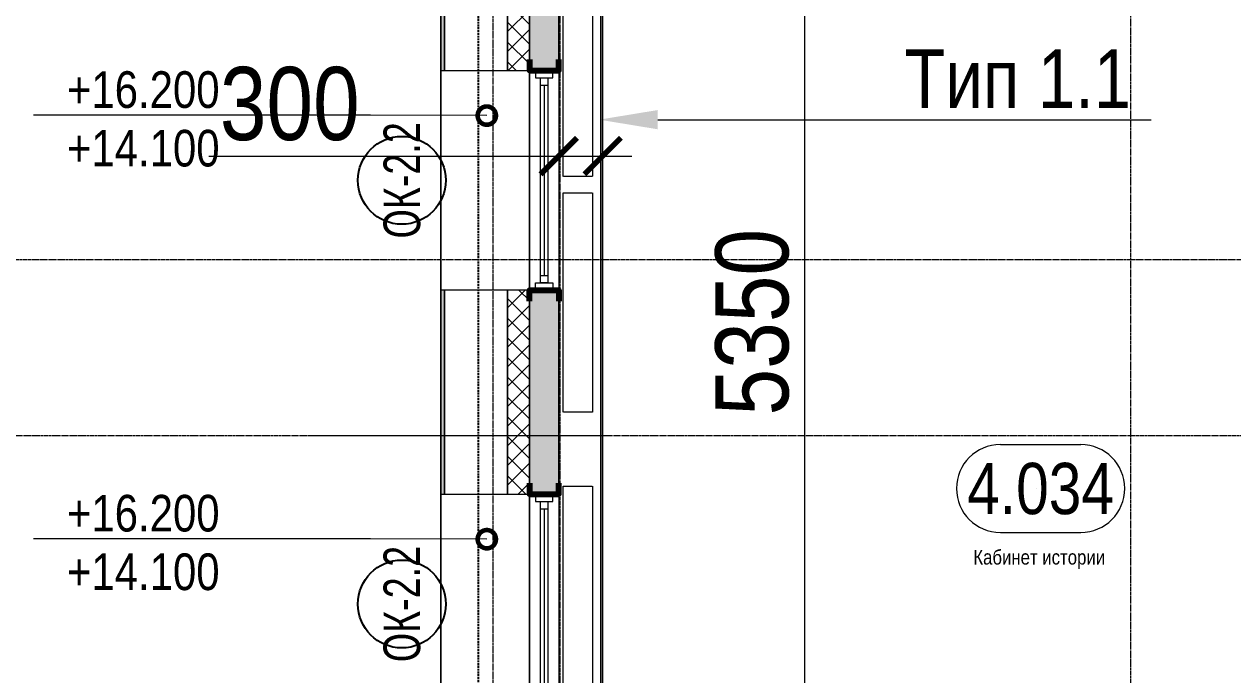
# Model space of a CAD drawing. Header units: millimetres. Extents: x -231292 to 573618, y -153144 to 564035.
# Drawn here: x 92826 to 101085, y 439568 to 444012 of the extents above; entities that cross this region are included whole.
import ezdxf
from ezdxf import colors
from ezdxf.entities.mleader import LeaderData, LeaderLine
from ezdxf.enums import TextEntityAlignment as Align
from ezdxf.math import Vec2, Vec3

# ---------------------------------------------------------------- set-up
doc = ezdxf.new("R2010")
doc.units = ezdxf.units.MM
for name, pattern in [('CENTER2', [28.575, 19.05, -3.175, 3.175, -3.175]), ('DASHED', [19.05, 12.7, -6.35]), ('HIDDEN2', [4.7625, 3.175, -1.5875])]:
    doc.linetypes.add(name, pattern=pattern)
doc.layers.get('0').update_dxf_attribs({"color": 250})
doc.layers.get('Defpoints').update_dxf_attribs({"color": 250})
for name, color, linetype, lineweight in [('A-Wall_Материал_Газоблок_Контур', 250, 'Continuous', 0), ('АР_Area', 250, 'Continuous', 5), ('АР_Мебель', 250, 'Continuous', 5), ('АР_Окна', 250, 'Continuous', 5), ('АР_Окна марка', 250, 'Continuous', 9), ('АР_Отопительные приборы', 250, 'HIDDEN2', 0), ('АР_Размеры обшивки', 250, 'Continuous', 5), ('АР_Стены ПЕНОблок', 250, 'Continuous', 20), ('АР_Тонкая', 250, 'Continuous', 5), ('АР_Утеплитель', 250, 'Continuous', 0), ('АР_Штриховка', 250, 'Continuous', 0), ('Зашивка радиаторов тип 1 (фанера и МДФ)', 250, 'Continuous', 0), ('КМ_Фахверки', 250, 'Continuous', 80), ('Марка окна', 250, 'Continuous', 0), ('Размеры зашивки ГКЛ', 250, 'Continuous', 0), ('РД_Оси_100', 250, 'Continuous', 0)]:
    doc.layers.add(name, color=color, linetype=linetype, lineweight=lineweight)
doc.layers.add('АР_Делит', color=250, linetype='Continuous', lineweight=0, plot=False)
doc.layers.add('РД_Витраж_проем', color=250, linetype='Continuous', lineweight=0, plot=False)
doc.styles.add('Arial_09', font='ARIALN.TTF', dxfattribs={"width": 0.9})
doc.styles.add('Isocpeur3', font='isocpeur.ttf')
doc.styles.add('style1', font='ARIALN.TTF')
doc.dimstyles.new('Dim200_ареал', dxfattribs={"dimscale": 100, "dimtxt": 5, "dimasz": 2.5, "dimexe": 2, "dimexo": 2, "dimgap": 1, "dimtad": 1, "dimzin": 12, "dimdsep": 46, "dimtxsty": 'style1', "dimblk": 'ARCHTICK', "dimcen": 3, "dimdle": 2, "dimclrd": 256, "dimclre": 256, "dimaunit": 1, "dimadec": 0, "dimazin": 3, "dimtfac": 1, "dimtmove": 1, "dimatfit": 3, "dimldrblk": 'OPEN30', "dimfxl": 5, "dimfxlon": 1, "dimtolj": 1, "dimtzin": 0, "dimlwd": 9, "dimlwe": 9, "dimarcsym": 0})

# ---------------------------------------------------------------- blocks, each defined once
blk = doc.blocks.new('_DotSmall')
at = {"color": 0, "linetype": 'ByBlock', "const_width": 0.5}
blk.add_lwpolyline([(-0.0625, 0, 1), (0.0625, 0, 1)], format="xyb", close=True, dxfattribs=at)
blk = doc.blocks.new('Ф_пеноблок 200')
at = {"layer": 'КМ_Фахверки'}
blk.add_lwpolyline([(0, -75), (0, 0), (200, 0), (200, -75)], dxfattribs=at)
blk = doc.blocks.new('СОШ_2200_АР_ОСИ_М100_28.05.24')
at = {"layer": 'РД_Оси_100', "linetype": 'CENTER2'}
for p, q in [((49960, -6155), (49960, 139938.679)), ((119910, 76200), (-5954.958, 76200)), ((-5954.958, 75000), (119910, 75000))]:
    blk.add_line(p, q, dxfattribs=at)
for points in [[(45530, 139938.679), (45600, 139538.679), (45600, -6163.457)], [(46060, -6163.105), (46060, 139538.679), (46130, 139938.679)]]:
    blk.add_lwpolyline(points, dxfattribs=at)
blk = doc.blocks.new('Bottom_L_1500')
at = {"layer": 'АР_Отопительные приборы'}
blk.add_lwpolyline([(750, -100), (-750, -100), (-750, 100), (750, 100)], close=True, dxfattribs=at)
blk = doc.blocks.new('_ArchTick')
at = {"color": 0, "linetype": 'ByBlock', "const_width": 0.15}
blk.add_lwpolyline([(-0.5, -0.5), (0.5, 0.5)], dxfattribs=at)
blk = doc.blocks.new('*D1067')
at = {"layer": 'Defpoints', "color": 0, "transparency": 16777216}
for p in [(97744.1, 444651.8), (97744.1, 439301.8), (98157.1, 439301.8)]:
    blk.add_point(p, dxfattribs=at)
at = {"layer": 'АР_Размеры обшивки', "lineweight": 9, "transparency": 16777216}
for p, q in [((98157.1, 444851.8), (98157.1, 439101.8)), ((97944.1, 444651.8), (98357.1, 444651.8)), ((97944.1, 439301.8), (98357.1, 439301.8))]:
    blk.add_line(p, q, dxfattribs=at)
at = {"layer": 'АР_Размеры обшивки', "lineweight": 9, "transparency": 16777216, "xscale": 250, "yscale": 250, "zscale": 250}
for p, rotation in [((98157.1, 444651.8), 90), ((98157.1, 439301.8), 270)]:
    blk.add_blockref('_ArchTick', p, dxfattribs=dict(at, rotation=rotation))
at = {"layer": 'АР_Размеры обшивки', "color": 0, "transparency": 16777216, "insert": (97801.8, 441976.8), "char_height": 500, "attachment_point": 5, "rotation": 90, "style": 'style1'}
blk.add_mtext('\\A1;5350', dxfattribs=at)
blk = doc.blocks.new('_Open30')
at = {"color": 0, "linetype": 'ByBlock', "lineweight": -2}
for p, q in [((-1, 0.268), (0, 0)), ((0, 0), (-1, -0.268)), ((0, 0), (-1, 0))]:
    blk.add_line(p, q, dxfattribs=at)
blk = doc.blocks.new('*D962')
at = {"layer": 'Defpoints', "color": 0, "transparency": 16777216}
for p in [(96478.8, 443936.7), (96778.8, 443936.7), (96778.8, 443111.7)]:
    blk.add_point(p, dxfattribs=at)
at = {"layer": 'АР_Размеры обшивки', "lineweight": 9, "transparency": 16777216}
for p, q in [((96478.8, 443611.7), (96478.8, 442911.7)), ((96778.8, 443611.7), (96778.8, 442911.7)), ((94088.7, 443111.7), (96478.8, 443111.7)), ((96278.8, 443111.7), (96978.8, 443111.7))]:
    blk.add_line(p, q, dxfattribs=at)
at = {"layer": 'АР_Размеры обшивки', "lineweight": 9, "transparency": 16777216, "xscale": 250, "yscale": 250, "zscale": 250, "rotation": 180}
blk.add_blockref('_ArchTick', (96478.8, 443111.7), dxfattribs=at)
at = {"layer": 'АР_Размеры обшивки', "lineweight": 9, "transparency": 16777216, "xscale": 250, "yscale": 250, "zscale": 250}
blk.add_blockref('_ArchTick', (96778.8, 443111.7), dxfattribs=at)
at = {"layer": 'АР_Размеры обшивки', "color": 0, "transparency": 16777216, "insert": (94640.8, 443467), "char_height": 500, "attachment_point": 5, "style": 'style1'}
blk.add_mtext('\\A1;300', dxfattribs=at)
blk = doc.blocks.new('MOK-МаркаПом_овал_ареал')
for p, q in [((-2.75, 3), (2.75, 3)), ((-2.75, -3), (2.75, -3))]:
    blk.add_line(p, q)
for centre, radius, start, end in [((-2.75, 0), 3, 90, 270), ((2.75, 0), 3, 270, 90), ((-3.75, 0), 3.5, 0, 0.00095)]:
    blk.add_arc(centre, radius, start, end)
at = {"color": 0, "style": 'style1'}
blk.add_attdef('АР-ПОМЕЩЕНИЕ:НОМЕР', text='', height=3.5, dxfattribs=at).set_placement((0, 0), align=Align.MIDDLE)
at = {"layer": 'Defpoints', "color": 2, "style": 'style1'}
blk.add_attdef('АР-ПОМЕЩЕНИЕ:НАИМЕНОВАНИЕ', text='', height=1, dxfattribs=at).set_placement((-0.094, -4.814), align=Align.MIDDLE)
blk = doc.blocks.new('МОК-Наименование')
at = {"layer": 'Defpoints'}
blk.add_circle((0, 0), 3, dxfattribs=at)
at = {"color": 0, "linetype": 'ByBlock', "lineweight": -2, "style": 'Isocpeur3', "width": 0.8, "flags": 4}
blk.add_attdef('АР-ОКНО:НАИМЕНОВАНИЕ', text='', height=2.5, dxfattribs=at).set_placement((0, 0), align=Align.MIDDLE)

msp = doc.modelspace()

# ---------------------------------------------------------------- hatches: boundary and pattern name
at = {"layer": 'АР_Штриховка', "linetype": 'Continuous', "lineweight": 0}
h = msp.add_hatch(dxfattribs=at)
h.set_pattern_fill('ANSI37', color=256, scale=30, style=0)
h.set_pattern_definition([(45, (50428.77, 366201.75), (-67.35192, 67.35192), []), (135, (50428.77, 366201.75), (-67.35192, -67.35192), [])])
h.paths.add_polyline_path([(96128.918, 434776.753), (96278.918, 434776.753), (96278.917, 436195.83), (96128.917, 436195.83)], flags=0)
h.paths.add_polyline_path([(96128.916, 438895.83), (96278.916, 438895.83), (96278.916, 439301.753), (96128.916, 439301.753)], flags=0)
h.paths.add_polyline_path([(96128.916, 440801.753), (96278.916, 440801.753), (96278.915, 442195.83), (96128.915, 442195.83)], flags=0)
h.paths.add_polyline_path([(96128.915, 443695.83), (96278.915, 443695.83), (96278.915, 445301.753), (96128.915, 445301.752)], flags=0)
h.paths.add_polyline_path([(96128.914, 446801.752), (96278.914, 446801.753), (96278.914, 448201.753), (96128.914, 448201.752)], flags=0)
h.paths.add_polyline_path([(96128.913, 450901.752), (96278.913, 450901.753), (96278.913, 451301.753), (96128.913, 451301.752)], flags=0)
h.paths.add_polyline_path([(96128.912, 452801.752), (96278.912, 452801.753), (96278.912, 454051.752), (96128.912, 454051.752)], flags=0)
h.paths.add_polyline_path([(96128.911, 456751.752), (96278.911, 456751.752), (96278.911, 457251.753), (96128.911, 457401.753)], flags=0)
h = msp.add_hatch(dxfattribs=at)
h.set_pattern_fill('AR-CONC', color=256, angle=45, style=0)
h.set_pattern_definition([(95, (50428.77, 366201.75), (140.09465, 117.55338), [19.05, -209.55]), (40, (50428.77, 366201.75), (-160.01845, 110.17673), [15.24, -167.6406]), (145.45144, (50440.44, 366211.55), (-19.9238, 227.7301), [16.19, -178.09024]), (91.1842, (50392.85, 366237.67), (221.41024, 161.9534), [28.575, -314.325]), (141.63556, (50411.3, 366251.17), (-7.0866, 342.82676), [24.285, -267.1356]), (36.18415, (50392.85, 366237.67), (-7.0866, 342.8268), [22.86, -251.4597]), (66, (50419.79, 366246.65), (179.51998, 34.89515), [19.05, -209.55]), (11, (50419.79, 366246.65), (-86.53993, 173.9412), [15.24, -167.64]), (116.45145, (50434.75, 366249.56), (92.98005, 208.83634), [16.19, -178.08994]), (82.5, (50428.77, 366201.75), (-57.60547, 61.973414), [0, -165.608, 0, -170.18, 0, -168.275]), (52.5, (50428.77, 366201.75), (-23.58973, 118.087), [0, -97.028, 0, -161.798, 0, -64.135]), (12.5, (50388.716, 366161.7), (99.927863, 91.826196), [0, -63.5, 0, -198.12, 0, -262.89]), (2.5, (50370.76, 366143.74), (86.7639, 122.72239), [0, -82.55, 0, -131.572, 0, -186.69])])
h.paths.add_polyline_path([(96278.918, 435177.235), (96478.918, 435177.234), (96478.925, 436201.753), (96278.925, 436201.754)], flags=0)
h.paths.add_polyline_path([(96278.943, 438901.754), (96478.943, 438901.753), (96478.946, 439301.753), (96278.946, 439301.754)], flags=0)
h.paths.add_polyline_path([(96278.956, 440801.754), (96478.956, 440801.753), (96478.965, 442195.829), (96278.965, 442195.831)], flags=0)
h.paths.add_polyline_path([(96278.976, 443695.831), (96478.976, 443695.829), (96478.987, 445301.753), (96278.987, 445301.754)], flags=0)
h.paths.add_polyline_path([(96278.997, 446801.754), (96478.997, 446801.753), (96479.006, 448201.753), (96279.006, 448201.754)], flags=0)
h.paths.add_polyline_path([(96279.025, 450901.754), (96479.025, 450901.753), (96479.027, 451301.753), (96279.027, 451301.754)], flags=0)
h.paths.add_polyline_path([(96279.037, 452801.754), (96479.037, 452801.753), (96479.046, 454051.752), (96279.046, 454051.754)], flags=0)
h.paths.add_polyline_path([(96279.064, 456751.754), (96479.064, 456751.752), (96479.068, 457251.753), (96279.068, 457251.754)], flags=0)

# ---------------------------------------------------------------- linework, layer by layer
at = {"layer": 'A-Wall_Материал_Газоблок_Контур', "linetype": 'Continuous', "lineweight": 0}
for p, q in [((96278.915, 442195.83), (96278.915, 443695.83)), ((96278.916, 439301.753), (96278.916, 440801.753))]:
    msp.add_line(p, q, dxfattribs=at)
at = {"layer": 'АР_Делит'}
msp.add_lwpolyline([(95673.768, 434546.753), (95673.768, 457506.753), (165383.768, 457506.753)], dxfattribs=at)
at = {"layer": 'АР_Мебель'}
msp.add_line((94798.191, 441201.752), (96827.01, 441201.752), dxfattribs=at)
at = {"layer": 'АР_Окна', "linetype": 'Continuous', "lineweight": 5}
for p, q in [((96278.976, 443695.831), (96278.965, 442195.831)), ((96478.976, 443695.829), (96478.965, 442195.829)), ((96353.975, 443595.83), (96403.975, 443595.83)), ((96378.975, 443595.83), (96378.966, 442295.83)), ((96353.966, 442295.83), (96403.966, 442295.83)), ((96278.956, 440801.754), (96278.946, 439301.754)), ((96478.956, 440801.753), (96478.946, 439301.753)), ((96353.955, 440701.753), (96403.955, 440701.753)), ((96378.955, 440701.753), (96378.946, 439401.753))]:
    msp.add_line(p, q, dxfattribs=at)
for points in [[(96438.975, 443645.83), (96438.976, 443695.83), (96318.976, 443695.83), (96318.975, 443645.83)], [(96353.975, 443645.83), (96403.975, 443645.83), (96403.966, 442245.83), (96353.966, 442245.83)], [(96438.966, 442245.83), (96438.965, 442195.83), (96318.965, 442195.83), (96318.966, 442245.83)], [(96438.956, 440751.753), (96438.956, 440801.753), (96318.956, 440801.754), (96318.956, 440751.754)], [(96353.956, 440751.753), (96403.956, 440751.753), (96403.946, 439351.753), (96353.946, 439351.753)]]:
    msp.add_lwpolyline(points, close=True, dxfattribs=at)
at = {"layer": 'АР_Стены ПЕНОблок', "linetype": 'Continuous', "lineweight": 20}
for p, q in [((96278.987, 445301.754), (96278.976, 443695.831)), ((96478.976, 443695.829), (96478.987, 445301.753)), ((96278.976, 443695.831), (96478.976, 443695.829)), ((96278.965, 442195.831), (96278.956, 440801.754)), ((96478.965, 442195.829), (96278.965, 442195.831)), ((96478.956, 440801.753), (96478.965, 442195.829)), ((96278.956, 440801.754), (96478.956, 440801.753))]:
    msp.add_line(p, q, dxfattribs=at)
at = {"layer": 'АР_Тонкая', "linetype": 'Continuous', "lineweight": 5}
for p, q in [((96128.915, 443695.83), (96128.915, 445301.752)), ((95698.915, 442195.829), (95673.915, 442195.829)), ((96128.915, 442195.83), (95698.915, 442195.829)), ((96128.916, 440801.753), (96128.915, 442195.83))]:
    msp.add_line(p, q, dxfattribs=at)
at = {"layer": 'АР_Утеплитель', "linetype": 'Continuous', "lineweight": 0}
for p, q in [((96128.915, 445301.752), (96128.915, 443695.83)), ((96278.915, 443695.83), (96278.915, 445301.753)), ((96128.915, 443695.83), (96278.915, 443695.83)), ((96278.915, 442195.83), (96128.915, 442195.83)), ((96128.915, 442195.83), (96128.916, 440801.753)), ((96278.916, 440801.753), (96278.915, 442195.83)), ((96128.916, 440801.753), (96278.916, 440801.753))]:
    msp.add_line(p, q, dxfattribs=at)
at = {"layer": 'Зашивка радиаторов тип 1 (фанера и МДФ)', "linetype": 'Continuous', "lineweight": 0}
for p, q in [((96478.983, 444651.753), (96479.064, 439301.753)), ((96766.564, 439301.757), (96766.483, 444651.757)), ((96766.483, 444651.757), (96766.564, 439301.757)), ((96779.064, 439301.757), (96778.983, 444651.757))]:
    msp.add_line(p, q, dxfattribs=at)
at = {"layer": 'РД_Витраж_проем', "linetype": 'Continuous', "lineweight": 0}
for p, q in [((96278.915, 443695.83), (96278.915, 442195.83)), ((96278.916, 440801.753), (96278.916, 439301.753))]:
    msp.add_line(p, q, dxfattribs=at)

# ---------------------------------------------------------------- block references
at = {"layer": 'АР_Area', "linetype": 'Continuous', "lineweight": 5, "xscale": 100, "yscale": 100, "zscale": 100}
msp.add_blockref('MOK-МаркаПом_овал_ареал', (99771.186, 440840.916), dxfattribs=at).add_auto_attribs({'АР-ПОМЕЩЕНИЕ:НОМЕР': '4.034', 'АР-ПОМЕЩЕНИЕ:НАИМЕНОВАНИЕ': 'Кабинет истории'})
at = {"layer": 'АР_Отопительные приборы', "rotation": 270}
for p in [(96608.932, 443723.016), (96608.932, 442111.234), (96608.932, 440107.566)]:
    msp.add_blockref('Bottom_L_1500', p, dxfattribs=at)
at = {"layer": 'КМ_Фахверки', "xscale": -1, "rotation": 180}
for p in [(96278.768, 443695.828), (96278.768, 440801.751)]:
    msp.add_blockref('Ф_пеноблок 200', p, dxfattribs=at)
at = {"layer": 'КМ_Фахверки'}
msp.add_blockref('Ф_пеноблок 200', (96278.768, 442195.828), dxfattribs=at)

# ---------------------------------------------------------------- dimensions: what is measured, and where the dimension line sits
at = {"layer": 'АР_Размеры обшивки'}
dim = msp.add_linear_dim(base=(98157.062, 439301.757), p1=(97744.064, 444651.752), p2=(97744.125, 439301.757), angle=90, dimstyle='Dim200_ареал', override={"dimdec": 0}, dxfattribs=at)
dim.commit()
dim.dimension.update_dxf_attribs({"geometry": '*D1067', "text_midpoint": (97801.776, 441976.755)})

# ---------------------------------------------------------------- leaders
at = {"layer": 'АР_Делит'}
ml = msp.add_multileader_mtext('Standard', dxfattribs=at)
ml.set_content('\\pxsm1;антипаника?', color=256, style='style1')
ml.set_leader_properties(color=256, linetype='ByLayer', lineweight=9)
ml.set_arrow_properties(name='DOTSMALL')
ml.build(insert=Vec2(0, 0))
ml.multileader.update_dxf_attribs({"text_left_attachment_type": 6, "text_right_attachment_type": 6, "text_bottom_attachment_type": 10, "dogleg_length": 25, "arrow_head_size": 100})
ctx = ml.context
ctx.base_point, ctx.char_height, ctx.arrow_head_size, ctx.landing_gap_size, ctx.plane_origin = Vec3(24041.442, 495680.342), 1000, 100, 50, Vec3(17228.694, 509247.7)
ctx.left_attachment, ctx.right_attachment, ctx.top_attachment = 6, 6, 10
notes = []
notes.append((ctx, [(1, (1, 1, 0), (38331.797, 495680.342), (-1, 0), 7549.837, [(0, [(112428.768, 441505.414)], 0, [])])]))
ctx.mtext.insert, ctx.mtext.width, ctx.mtext.defined_height, ctx.mtext.line_spacing_factor, ctx.mtext.flow_direction = Vec3(24090.76, 496880.342), 12881.20192, 10741.778, 0.3, 5
at = {"layer": 'Размеры зашивки ГКЛ'}
ml = msp.add_multileader_mtext('Standard', dxfattribs=at)
ml.set_content('\\pxsm1;Тип 1.1 ', color=(0, 0, 138), style='style1')
ml.set_leader_properties(color=256, linetype='ByLayer', lineweight=9)
ml.build(insert=Vec2(0, 0))
ml.multileader.update_dxf_attribs({"has_dogleg": 0, "text_left_attachment_type": 6, "text_right_attachment_type": 6, "text_bottom_attachment_type": 10, "dogleg_length": 25, "arrow_head_size": 400})
ctx = ml.context
ctx.base_point, ctx.char_height, ctx.arrow_head_size, ctx.landing_gap_size, ctx.plane_origin = Vec3(98790.617, 443360.168), 400, 400, 50, Vec3(90961.03, 450330.733)
ctx.left_attachment, ctx.right_attachment, ctx.top_attachment = 6, 6, 10
notes.append((ctx, [(0, (1, 1, 0), (98765.617, 443360.168), (1, 0), 25, [(1, [(96755.162, 443360.168)], 0, [])])]))
ctx.mtext.insert, ctx.mtext.width, ctx.mtext.defined_height, ctx.mtext.line_spacing_factor, ctx.mtext.flow_direction = Vec3(98840.617, 443840.168), 1668.44707, 600, 0.3, 5
for ctx, leaders in notes:
    for number, flags, end, landing, length, lines in leaders:
        leader = LeaderData()
        leader.index, (leader.has_last_leader_line, leader.has_dogleg_vector, leader.attachment_direction) = number, flags
        leader.last_leader_point, leader.dogleg_vector, leader.dogleg_length = Vec3(end), Vec3(landing), length
        for number, points, colour, breaks in lines:
            line = LeaderLine()
            line.index, line.vertices, line.color, line.breaks = number, Vec3.list(points), colors.encode_raw_color(colour), breaks
            leader.lines.append(line)
        ctx.leaders.append(leader)

# ---------------------------------------------------------------- next in the draw order: leaders
at = {"layer": 'Марка окна', "lineweight": 0, "ltscale": 20}
ml = msp.add_multileader_mtext('Standard', dxfattribs=at)
ml.set_content('+16.200\\P+14.100', color=256, style='style1')
ml.set_leader_properties(color=256, linetype='ByLayer', lineweight=-1)
ml.set_arrow_properties(name='DOTSMALL')
ml.build(insert=Vec2(0, 0))
ml.multileader.update_dxf_attribs({"text_left_attachment_type": 6, "text_right_attachment_type": 6, "dogleg_length": 200, "arrow_head_size": 250})
ctx = ml.context
ctx.base_point, ctx.char_height, ctx.arrow_head_size, ctx.landing_gap_size, ctx.plane_origin = Vec3(93117.986, 443390.575), 250, 250, 0, Vec3(93512.962, 442706.048)
ctx.left_attachment, ctx.right_attachment = 6, 6
notes = []
notes.append((ctx, [(0, (1, 1, 0), (95193.062, 443390.575), (-1, 0), 1061.605, [(0, [(95987.176, 443387.904)], 0, [])])]))
ctx.mtext.insert, ctx.mtext.line_spacing_factor, ctx.mtext.flow_direction = Vec3(93117.986, 443690.575), 0.96, 5
ctx.mtext.has_bg_fill, ctx.mtext.bg_color, ctx.mtext.bg_scale_factor, ctx.mtext.bg_transparency, ctx.mtext.use_window_bg_color = 1, -1027028792, 1.5, 0, 1
ml = msp.add_multileader_mtext('Standard', dxfattribs=at)
ml.set_content('+16.200\\P+14.100', color=256, style='style1')
ml.set_leader_properties(color=256, linetype='ByLayer', lineweight=-1)
ml.set_arrow_properties(name='DOTSMALL')
ml.build(insert=Vec2(0, 0))
ml.multileader.update_dxf_attribs({"text_left_attachment_type": 6, "text_right_attachment_type": 6, "dogleg_length": 200, "arrow_head_size": 250})
ctx = ml.context
ctx.base_point, ctx.char_height, ctx.arrow_head_size, ctx.landing_gap_size, ctx.plane_origin = Vec3(93117.986, 440497.121), 250, 250, 0, Vec3(93512.962, 439812.595)
ctx.left_attachment, ctx.right_attachment = 6, 6
notes.append((ctx, [(0, (1, 1, 0), (95193.062, 440497.121), (-1, 0), 1061.605, [(0, [(95987.176, 440494.451)], 0, [])])]))
ctx.mtext.insert, ctx.mtext.line_spacing_factor, ctx.mtext.flow_direction = Vec3(93117.986, 440797.121), 0.96, 5
ctx.mtext.has_bg_fill, ctx.mtext.bg_color, ctx.mtext.bg_scale_factor, ctx.mtext.bg_transparency, ctx.mtext.use_window_bg_color = 1, -1027028792, 1.5, 0, 1
for ctx, leaders in notes:
    for number, flags, end, landing, length, lines in leaders:
        leader = LeaderData()
        leader.index, (leader.has_last_leader_line, leader.has_dogleg_vector, leader.attachment_direction) = number, flags
        leader.last_leader_point, leader.dogleg_vector, leader.dogleg_length = Vec3(end), Vec3(landing), length
        for number, points, colour, breaks in lines:
            line = LeaderLine()
            line.index, line.vertices, line.color, line.breaks = number, Vec3.list(points), colors.encode_raw_color(colour), breaks
            leader.lines.append(line)
        ctx.leaders.append(leader)

# ---------------------------------------------------------------- next in the draw order: hatches: boundary and pattern name
at = {"layer": 'АР_Штриховка', "linetype": 'Continuous', "lineweight": 0}
h = msp.add_hatch(dxfattribs=at)
h.set_pattern_fill('_U', color=256, style=0, pattern_type=0)
h.set_pattern_definition([(360, (50428.7677, 366201.7525), (7e-17, 1), [])])
h.paths.add_polyline_path([(95673.918, 434776.752), (95698.918, 434776.752), (95698.917, 436195.829), (95673.917, 436195.829)], flags=0)
h.paths.add_polyline_path([(95673.916, 438895.829), (95698.916, 438895.829), (95698.916, 439301.753), (95673.916, 439301.753)], flags=0)
h.paths.add_polyline_path([(95673.916, 440801.753), (95698.916, 440801.753), (95698.915, 442195.829), (95673.915, 442195.829)], flags=0)
h.paths.add_polyline_path([(95673.915, 443695.829), (95698.915, 443695.829), (95698.915, 445301.752), (95673.915, 445301.752)], flags=0)
h.paths.add_polyline_path([(95673.914, 446801.752), (95698.914, 446801.752), (95698.914, 448201.752), (95673.914, 448201.752)], flags=0)
h.paths.add_polyline_path([(95673.913, 450901.752), (95698.913, 450901.752), (95698.913, 451301.752), (95673.913, 451301.752)], flags=0)
h.paths.add_polyline_path([(95673.912, 452801.752), (95698.912, 452801.752), (95698.912, 454051.752), (95673.912, 454051.752)], flags=0)
h.paths.add_polyline_path([(95673.911, 456751.752), (95698.911, 456751.752), (95698.911, 457481.753), (95673.911, 457506.753)], flags=0)

# ---------------------------------------------------------------- next in the draw order: linework, layer by layer
at = {"layer": 'A-Wall_Материал_Газоблок_Контур', "linetype": 'Continuous', "lineweight": 0}
for p, q in [((95673.915, 443695.829), (95673.915, 442195.829)), ((95673.916, 440801.753), (95673.916, 439301.753))]:
    msp.add_line(p, q, dxfattribs=at)
at = {"layer": 'АР_Делит', "linetype": 'DASHED', "lineweight": 25}
msp.add_lwpolyline([(78128.768, 453401.753), (95928.768, 453401.753), (95928.768, 435001.753), (78128.768, 435001.753)], close=True, dxfattribs=at)
at = {"layer": 'АР_Тонкая', "linetype": 'Continuous', "lineweight": 5}
for p, q in [((95673.915, 445301.752), (95673.915, 443695.829)), ((95698.915, 445301.752), (95698.915, 443695.829)), ((95698.915, 443695.829), (95698.915, 445301.752)), ((95673.915, 443695.829), (95698.915, 443695.829)), ((95698.915, 443695.829), (96128.915, 443695.83)), ((95673.915, 442195.829), (95673.916, 440801.753)), ((95698.915, 442195.829), (95698.916, 440801.753)), ((95698.916, 440801.753), (95698.915, 442195.829)), ((95673.916, 440801.753), (95698.916, 440801.753)), ((95698.916, 440801.753), (96128.916, 440801.753))]:
    msp.add_line(p, q, dxfattribs=at)
at = {"layer": 'КМ_Фахверки', "lineweight": 5}
msp.add_lwpolyline([(96278.918, 457251.752), (165128.768, 457251.753), (165128.768, 366101.753), (95928.768, 366101.753), (95928.768, 434726.753), (96278.918, 434726.753), (96278.918, 457251.752)], dxfattribs=at)
at = {"layer": 'РД_Витраж_проем', "linetype": 'Continuous', "lineweight": 0}
for p, q in [((95673.915, 443695.829), (95673.915, 442195.829)), ((95673.916, 440801.753), (95673.916, 439301.753))]:
    msp.add_line(p, q, dxfattribs=at)

# ---------------------------------------------------------------- next in the draw order: block references
at = {"layer": 'АР_Окна марка', "linetype": 'Continuous', "lineweight": 9}
ref = msp.add_blockref('МОК-Наименование', (95406.47, 442945.826, 600), dxfattribs=dict(at, xscale=100, yscale=100, zscale=100, rotation=90))
ref.add_attrib('АР-ОКНО:НАИМЕНОВАНИЕ', 'ОК-2.2', dxfattribs={"layer": '0', "color": 0, "linetype": 'ByBlock', "lineweight": -2, "height": 250, "rotation": 90, "style": 'Arial_09', "width": 0.9}).set_placement((95406.47, 442945.826, 600), align=Align.MIDDLE)
ref = msp.add_blockref('МОК-Наименование', (95406.451, 440051.75, -300), dxfattribs=dict(at, xscale=100, yscale=100, zscale=100, rotation=90))
ref.add_attrib('АР-ОКНО:НАИМЕНОВАНИЕ', 'ОК-2.2', dxfattribs={"layer": '0', "color": 0, "linetype": 'ByBlock', "lineweight": -2, "height": 250, "rotation": 90, "style": 'Arial_09', "width": 0.9}).set_placement((95406.451, 440051.75, -300), align=Align.MIDDLE)
at = {"layer": 'РД_Оси_100'}
msp.add_blockref('СОШ_2200_АР_ОСИ_М100_28.05.24', (50428.768, 366201.753), dxfattribs=at)

# ---------------------------------------------------------------- next in the draw order: dimensions: what is measured, and where the dimension line sits
at = {"layer": 'АР_Размеры обшивки'}
dim = msp.add_linear_dim(base=(96778.77, 443111.7), p1=(96478.768, 443936.7), p2=(96778.77, 443936.696), dimstyle='Dim200_ареал', override={"dimdec": 0}, dxfattribs=at)
dim.commit()
dim.dimension.update_dxf_attribs({"geometry": '*D962', "text_midpoint": (94640.768, 443460.7), "dimtype": 160})

doc.saveas('drawing.dxf')
